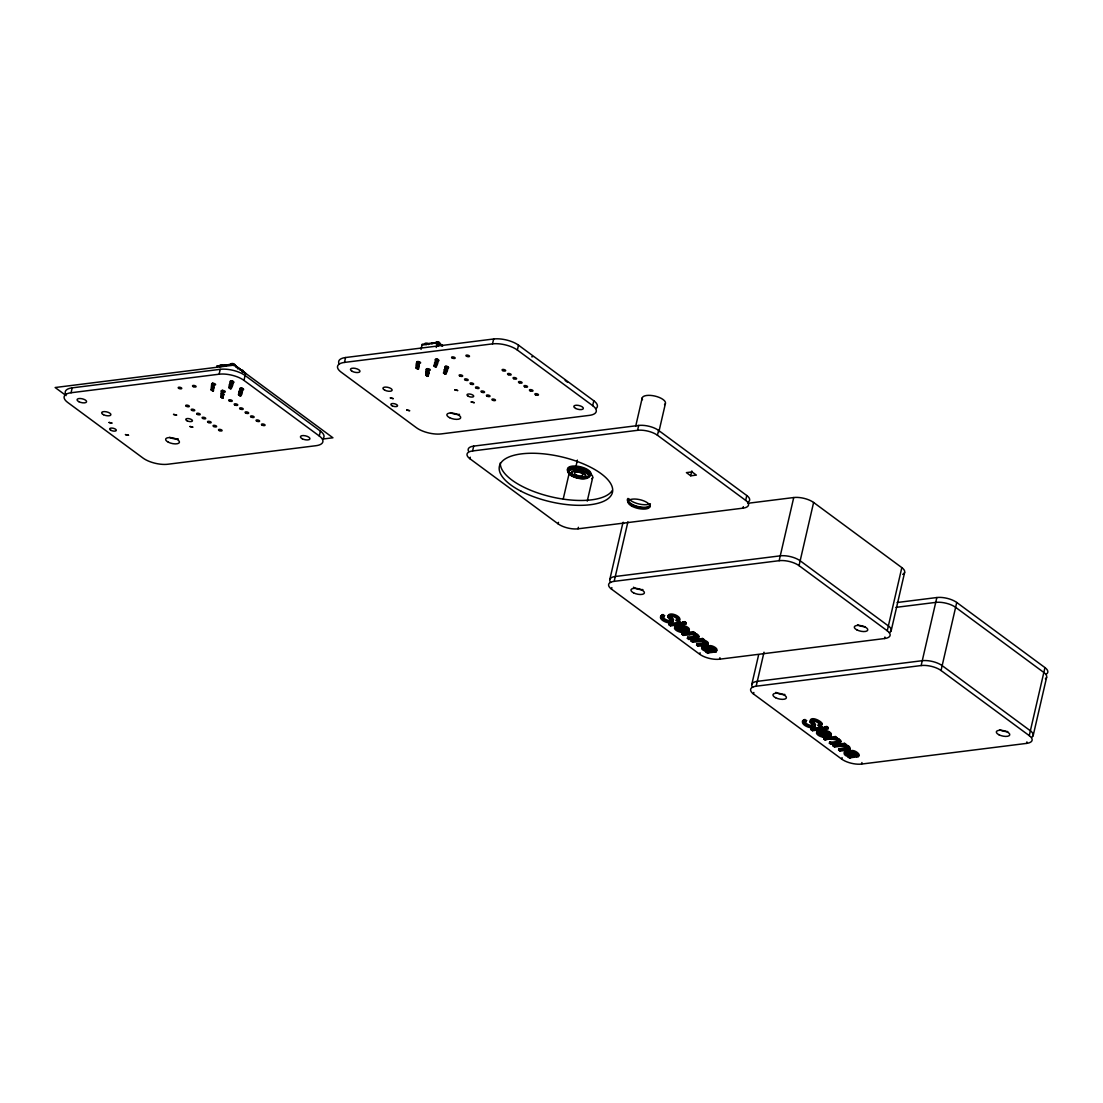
<?xml version="1.0" encoding="UTF-8"?>
<svg xmlns="http://www.w3.org/2000/svg" width="1103" height="1103" viewBox="0 0 1103 1103"><rect width="100%" height="100%" fill="white"/><g stroke="black" fill="none" stroke-linecap="round" stroke-linejoin="round"><path stroke-width="1.5" d="M211.721 383.734L214.065 384.74L213.417 390.862L212.562 390.958L211.059 389.855L211.721 383.734L213.224 384.85L212.562 390.958M214.065 384.74L212.686 383.099L211.9 389.745L213.417 390.862M221.4 390.889L223.744 391.896L223.096 398.004L222.241 398.114L220.738 396.997L221.4 390.889L222.903 392.006L222.241 398.114M223.744 391.896L222.365 390.241L221.579 396.901L223.096 398.004M417.582 369.188L416.065 368.085C415.693 357.455 420.215 361.949 417.582 369.188L418.423 369.091C421.043 363.287 417.031 356.241 416.92 367.975L418.423 369.091M427.261 376.344L425.758 375.227C425.289 363.756 430.087 370.043 427.261 376.344L428.102 376.233C430.625 370.043 426.902 363.769 426.599 375.13L428.102 376.233M427.261 369.009L428.764 370.125M427.923 370.236L426.406 369.119M437.67 360.198L435.34 366.968L436.195 366.858C440 360.488 437.546 353.87 434.679 365.755L436.195 366.858M447.363 367.354L445.019 374.124L445.874 374.014C449.996 366.996 446.729 361.701 444.371 372.897L445.874 374.014M212.645 386.464L214.147 387.498M213.306 387.677L211.804 386.491M223.84 394.722L222.323 393.523M417.665 364.693L419.168 365.727M418.313 365.92L416.81 364.721M426.489 371.945L428.005 372.979M670.348 617.032L671.01 618.121A32.277 12.878 13 0 0 671.603 618.797L672.072 619.321M670.624 615.819L671.3 616.908A32.277 12.878 13 0 0 671.879 617.583L672.347 618.107A27.341 10.906 13 0 1 673.437 619.486M812.608 720.617L813.297 721.776A32.277 12.878 13 0 0 813.876 722.437L814.345 722.961A27.341 10.906 13 0 1 815.434 724.34A6.439 2.564 13 0 1 815.558 724.602C814.662 731.951 793.953 718.343 806.569 720.507C799.84 723.733 814.593 730.007 812.856 724.078A20.088 8.011 13 0 0 812.401 723.471L811.505 722.424A22.556 8.989 13 0 1 810.167 720.686C811.463 713.931 829.994 726.532 818.495 724.271A4.15 1.654 13 0 0 819.763 722.686C817.764 720.617 810.347 718.329 809.947 721.886M212.617 386.643L214.12 387.76M223.812 394.902L222.296 393.799M417.637 364.872L419.14 365.989M418.299 366.099L416.782 364.983M426.475 372.125L427.978 373.241M320.408 431.108L319.277 435.988A18.131 7.225 13 0 1 315.927 445.709L167.877 464.239A18.131 7.225 13 0 1 143.018 458.062L67.724 402.457A18.131 7.225 13 0 1 71.061 392.751L72.191 387.856L220.242 369.326A18.131 7.225 13 0 1 245.1 375.503L320.408 431.108A18.131 7.225 13 0 1 322.669 438.87M217.194 366.003L216.919 366.913L217.194 366.003L233.257 364.169L245.583 373.09L245.486 373.903M71.061 392.751L219.111 374.207L220.242 369.326M217.126 366.334L232.43 364.1M245.459 373.614L233.919 364.473M230.334 388.739L228.831 387.622C230.224 377.447 234.498 380.397 230.334 388.739L231.175 388.628C235.394 381.5 231.768 376.302 229.672 387.525L231.175 388.628M240.013 395.894L238.51 394.777C239.461 385.085 244.797 386.974 240.013 395.894L240.854 395.784C243.666 393.219 241.557 385.181 243.074 389.483M240.854 395.784L239.351 394.667L241.557 388.366M319.277 435.988L243.97 380.383L245.1 375.503M593.8 400.775L592.669 405.656A18.131 7.225 13 0 1 589.333 415.376L441.283 433.906A18.131 7.225 13 0 1 416.424 427.73L341.117 372.125A18.131 7.225 13 0 1 344.467 362.418L345.597 357.524L493.648 338.993A18.131 7.225 13 0 1 518.507 345.17L593.8 400.775A18.131 7.225 13 0 1 596.075 408.537M421.015 349.417L422.215 344.233L437.794 342.33L442.799 345.556M436.25 347.514L437.436 342.33M438.112 346.259L438.925 342.702M435.34 366.968L433.837 365.851L436.168 359.013L438.401 360.557M445.019 374.124L443.516 373.007L445.846 366.168L448.08 367.713M344.467 362.418L492.517 343.874L493.648 338.993M468.665 451.43A14.504 5.777 13 0 1 473.711 446.108L638.692 425.455A14.504 5.777 13 0 1 658.574 430.391L746.786 495.537L745.669 500.39A14.504 5.777 13 0 1 742.995 508.152L578.013 528.82A14.504 5.777 13 0 1 558.132 523.87L469.919 458.738L470.278 457.221M469.919 458.738A14.504 5.777 13 0 1 472.594 450.962L473.711 446.108M592.669 405.656L517.376 350.051L518.507 345.17M563.247 498.928L569.451 472.07M558.132 523.87L558.476 522.353M575.918 466.514L577.393 460.116M578.013 528.82L578.372 527.289M587.251 501.12L592.683 477.627M635.659 426.365L642.236 397.825M472.594 450.962L637.575 430.308L638.692 425.455M609.835 579.351L622.933 522.67M748.068 503.258L793.733 497.536A14.504 5.777 13 0 1 813.614 502.472L901.827 567.618L887.253 630.778A14.504 5.777 13 0 1 884.578 638.54L719.597 659.194A14.504 5.777 13 0 1 699.716 654.258L611.503 589.126L611.848 587.596M611.503 589.126A14.504 5.777 13 0 1 614.178 581.35L627.91 521.829M745.669 500.39L657.457 435.258L658.574 430.391M658.808 432.114L665.399 403.588M690.726 475.807L686.411 472.622L692.064 471.919L696.365 475.09L690.726 475.807L691.843 470.94M672.044 619.321A27.341 10.906 13 0 1 673.161 620.699A6.439 2.564 13 0 1 673.271 620.961C671.796 626.628 654.024 618.576 662.917 614.578L664.571 615.653C657.926 618.824 672.347 625.125 670.9 619.293M670.514 620.313A20.088 8.011 13 0 0 670.128 619.817L669.507 617.57A22.556 8.989 13 0 1 668.17 615.832C672.499 611.834 685.68 622.809 676.208 620.617L676.497 619.417A4.15 1.654 13 0 0 677.766 617.832M669.038 624.808L669.314 623.609L680.551 622.202L681.999 623.278L681.723 624.477L670.5 625.884L669.038 624.808L680.275 623.402L681.723 624.477M671.603 618.797L671.879 617.583M670.5 625.884L670.776 624.684L669.314 623.609M677.862 621.706C685.901 617.473 667.287 609.697 667.949 617.032M678.855 627.621L679.131 626.421L677.035 627.621L678.896 629.399L682.467 630.185L683.722 631.33L683.446 632.529C675.739 630.93 673.175 623.14 685.639 632.309M680.275 623.402L680.551 622.202M687.431 629.22A4.191 1.668 13 0 0 685.487 627.083A4.191 1.668 13 0 0 680.827 626.311L680.496 627.483L685.28 631.026A5.267 2.096 13 0 0 686.948 630.378M682.357 623.14L682.633 621.94L684.825 621.665L686.273 622.74L685.997 623.94L683.805 624.215L682.357 623.14L684.549 622.864L685.997 623.94M683.805 624.215L684.094 623.016L682.633 621.94M682.192 631.399L682.467 630.185M694.518 636.307L694.242 637.52L696.131 636.858L692.519 634.611L683.35 635.383L681.902 634.308L682.178 633.094L693.415 631.688L694.711 632.653C698.171 637.41 694.876 636.21 687.693 637.162L687.403 638.375L688.865 639.45L696.379 638.499A10.906 4.343 13 0 0 697.551 638.292A4.784 1.903 13 0 0 698.475 637.824M684.549 622.864L684.825 621.665M683.35 635.383L683.626 634.17L682.178 633.094M685.28 631.026L685.556 629.813A5.267 2.096 13 0 0 687.224 629.179M685.239 632.35L685.528 631.137L679.131 626.421M689.485 634.611C688.823 631.854 696.751 634.087 692.836 634.06L693.415 631.688M688.865 639.45L689.141 638.237L687.693 637.162M706.389 642.47L705.493 641.96L703.438 644.304L705.3 643.311L702.28 641.532L692.546 642.167L691.085 641.091L691.36 639.892L702.597 638.485L703.907 639.45L703.631 640.65L702.032 640.857L702.597 638.485M692.546 642.167L692.822 640.953L691.36 639.892M695.772 638.582L696.655 637.3A10.906 4.343 13 0 0 697.827 637.093A4.784 1.903 13 0 0 698.75 636.61M707.657 644.607A4.784 1.903 13 0 1 706.72 645.076A10.906 4.343 13 0 1 705.548 645.283L698.047 646.234L696.6 645.158L696.875 643.959L703.714 643.104M698.682 641.394C699.274 638.706 704.334 640.54 705.396 641.891A4.963 1.972 13 0 0 703.038 641.05L702.032 640.857M698.047 646.234L698.337 645.034L696.875 643.959M699.716 654.258L700.06 652.742M704.955 645.365L705.851 644.083M708.581 652.921A5.474 2.178 13 0 0 707.685 653.348L706.168 652.218L706.444 651.018L708.553 651.363M713.6 649.157L708.071 646.689C709.146 643.352 719.28 648.44 716.509 650.591A11.375 4.536 13 0 1 715.309 650.811L710.277 651.459A22.143 8.838 13 0 0 709.119 651.652M706.154 652.218A5.281 2.109 13 0 1 707.271 651.845L707.533 650.632L703.3 648.881L701.48 646.785L704.114 645.903L708.333 647.075A12.657 5.046 13 0 1 709.215 647.571L709.918 647.985A25.383 10.12 13 0 0 713.117 649.832M708.622 648.343A19.937 7.955 13 0 0 711.628 650.025L711.394 651.211A19.937 7.955 13 0 1 708.347 649.543C707.478 646.055 701.88 646.854 708.057 648.274A12.657 5.046 13 0 1 708.939 648.771L709.629 649.198A25.383 10.12 13 0 0 712.841 651.046M707.685 653.348L707.961 652.135A5.474 2.178 13 0 1 708.857 651.721M709.229 647.778L709.505 646.565L708.347 645.489M709.629 649.198L709.918 647.985M742.995 508.152L743.339 506.635M711.669 650.012L710.69 651.308L711.394 651.211M708.843 652.866A22.143 8.838 13 0 1 710.001 652.673L711.931 652.411L712.207 651.211M713.214 649.819L713.269 650.991A3.019 1.2 13 0 0 714.73 650.494A4.412 1.765 13 0 0 713.544 649.171M711.931 652.411L714.468 652.094L714.744 650.894M714.62 652.08L715.047 652.025A11.375 4.536 13 0 0 716.164 651.832L716.509 650.591M719.597 659.194L719.942 657.678M614.178 581.35L779.145 560.696L793.733 497.536M751.832 684.205L758.574 655.058M897.084 602.514L936.847 597.536A14.504 5.777 13 0 1 956.742 602.472L1044.955 667.605L1029.251 735.632A14.504 5.777 13 0 1 1026.576 743.394L861.595 764.062A14.504 5.777 13 0 1 841.713 759.112L753.501 693.98L753.845 692.463M753.501 693.98A14.504 5.777 13 0 1 756.175 686.204L764.021 652.19M887.253 630.778L799.041 565.646L813.614 502.472M819.308 723.885L819.019 723.568A8.727 3.488 13 0 0 818.302 722.975A9.955 3.971 13 0 0 817.254 722.272L816.055 721.707A2.937 1.172 13 0 0 815.544 721.527A2.564 1.02 13 0 0 812.208 721.734L813.008 722.975A32.277 12.878 13 0 0 813.6 723.651L814.055 724.175A27.341 10.906 13 0 1 815.158 725.553A6.439 2.564 13 0 1 815.269 725.815C813.752 731.496 796.09 723.43 804.914 719.432M812.539 725.278L812.456 725.291A20.088 8.011 13 0 0 812.125 724.671L811.505 722.424M811.036 729.662L811.312 728.463L822.548 727.056L823.996 728.132L823.72 729.331L812.484 730.737L811.036 729.662L823.996 728.132M813.6 723.651L813.876 722.437M812.484 730.737L812.773 729.538L811.312 728.463M819.901 722.589C823.665 723.72 821.183 728.78 818.205 725.471L818.495 724.271M819.86 726.56L820.136 725.36M820.853 732.475L821.128 731.275L819.046 732.557L820.894 734.253L824.465 735.039L825.72 736.184L825.444 737.397C817.723 735.866 815.103 727.994 827.636 737.162M822.548 727.056L822.273 728.256L823.72 729.331M824.355 727.994L824.63 726.794L826.823 726.519L828.27 727.594L827.995 728.793L825.802 729.069L824.355 727.994L828.27 727.594M824.189 736.252L824.465 735.039M825.802 729.069L826.092 727.87L824.63 726.794M823.9 739.162L824.175 737.948L835.412 736.542L836.708 737.507C840.252 742.002 837.136 743.725 829.401 743.229L829.677 742.029C847.201 742.347 830.049 736.832 825.347 740.237L823.9 739.162L836.708 737.507M826.823 726.519L826.547 727.732L827.995 728.793M825.347 740.237L825.623 739.024L824.175 737.948M827.553 734.667L822.769 731.137L822.493 732.351L827.278 735.88L827.553 734.667A5.267 2.096 13 0 0 829.222 734.033M827.236 737.204L827.512 735.991L821.128 731.275M831.483 739.465C830.821 736.707 838.749 738.941 834.833 738.913L835.412 736.542M838.377 743.353L830.862 744.304L831.138 743.091L829.677 742.029M833.082 745.945L833.358 744.746L844.595 743.339L845.904 744.304C845.918 747.089 840.748 742.843 840.679 746.248L834.544 747.021L833.082 745.945L845.904 744.304M834.544 747.021L834.819 745.807L833.358 744.746M836.239 742.374L836.515 741.175M837.77 743.436L838.652 742.154A10.906 4.343 13 0 0 839.824 741.947A4.784 1.903 13 0 0 840.748 741.478M849.655 749.461A4.784 1.903 13 0 1 848.717 749.93A10.906 4.343 13 0 1 847.545 750.137L840.045 751.088L838.597 750.012L838.873 748.813L848.386 747.324M840.045 751.088L840.334 749.888L838.873 748.813M847.669 745.545A4.963 1.972 13 0 0 845.325 744.704L844.305 744.497L847.421 746.717A4.963 1.972 13 0 0 845.036 745.904L844.029 745.711L844.595 743.339M841.713 759.112L842.058 757.596M845.711 747.958L845.436 749.158L847.311 748.51L844.801 746.538L840.679 746.248M846.952 750.219L847.849 748.937A10.906 4.343 13 0 0 849.02 748.73A4.784 1.903 13 0 0 849.93 748.261A5.032 2.013 13 0 0 848.524 746.152M848.166 757.085L848.441 755.872A5.281 2.109 13 0 1 849.544 755.486L849.255 756.686A5.281 2.109 13 0 0 848.152 757.072L849.682 758.202A5.474 2.178 13 0 1 850.578 757.775M855.597 754.011L850.068 751.557C852.15 747.834 862.629 754.645 858.148 756.686A11.375 4.536 13 0 1 857.031 756.865L851.999 757.527A22.143 8.838 13 0 0 850.84 757.72M853.35 756.079A19.937 7.955 13 0 1 850.33 754.397C847.973 748.744 842.885 754.48 850.827 755.017A6.287 2.509 13 0 0 852.922 754.921L853.667 754.866L852.688 756.162L852.964 754.948M849.682 758.202L849.958 756.989A5.474 2.178 13 0 1 850.854 756.575M851.226 752.632L851.502 751.419L850.344 750.343M849.531 755.486C841.961 754.755 843.34 747.875 850.33 751.929A12.657 5.046 13 0 1 851.213 752.425L851.626 754.052L850.937 753.625A12.657 5.046 13 0 0 850.055 753.128C843.064 749.144 841.644 755.886 849.255 756.686M853.929 757.265L854.205 756.065L857.321 755.665A11.375 4.536 13 0 0 858.437 755.486L855.197 752.66L850.068 751.557M851.681 754.038A25.383 10.12 13 0 0 854.839 755.9L855.542 754.631M856.617 756.934L856.741 755.748M884.578 638.54L884.923 637.024M858.148 756.686L858.424 755.472M891.155 630.819L904.612 572.526M861.595 764.062L861.939 762.531M756.175 686.204L921.143 665.55L936.847 597.536M1029.251 735.632L941.038 670.5L956.742 602.472M1026.576 743.394L1026.921 741.878M1033.153 735.687L1046.609 677.38M240.73 392.792L239.227 391.675M435.395 362.653L436.912 363.769M436.057 363.866L434.554 362.763M230.444 384.23L231.988 385.264M240.785 392.599L239.323 391.4M435.451 362.473L437.009 363.494M436.112 363.687L434.651 362.487M232.54 382.438L231.037 381.321M447.239 367.809L445.722 366.706M716.15 651.818C718.853 649.391 710.815 646.303 708.071 646.689M670.624 620.493C668.211 621.513 660.021 617.308 664.571 615.653M812.456 725.291C809.892 726.312 802.033 722.065 806.569 720.507M664.158 616.88L662.641 615.791M806.155 721.734L804.639 720.645M662.917 614.578C655.334 617.528 672.43 625.525 673.561 619.748A6.439 2.564 13 0 0 673.423 619.486M686.038 631.081L688.424 630.489A6.218 2.482 13 0 0 688.396 627.786L688.189 627.635A8.41 3.35 13 0 0 687.527 627.152L687.293 627A6.301 2.509 13 0 0 683.543 625.525A6.425 2.564 13 0 0 681.158 625.18L678.731 625.194A13.195 5.267 13 0 0 677.683 625.304L675.67 625.856A6.191 2.468 13 0 0 675.367 628.172L675.891 628.655A6.783 2.702 13 0 0 683.846 631.509M685.763 632.281L688.148 631.688A6.218 2.482 13 0 0 688.107 628.986L687.914 628.834A8.41 3.35 13 0 0 687.252 628.365L687.017 628.214M828.036 735.935L830.421 735.343A6.218 2.482 13 0 0 830.394 732.64L830.187 732.489A8.41 3.35 13 0 0 829.525 732.006L829.291 731.854M827.76 737.149L830.145 736.542A6.287 2.509 13 0 0 830.917 735.922A6.218 2.482 13 0 0 830.104 733.84L829.911 733.688A8.41 3.35 13 0 0 829.249 733.219L829.015 733.068M211.059 389.855L211.9 389.745M228.831 387.622L229.672 387.525M416.065 368.085L416.92 367.975M433.837 365.851L434.679 365.755M531.715 356.807L532.846 356.669M220.738 396.997L221.579 396.901M238.51 394.777L239.351 394.667M425.758 375.227L426.599 375.13M443.516 373.007L444.371 372.897M322.683 439.063L332.927 437.781L234.456 365.065L55.15 387.525L66.097 395.605M670.776 624.684L681.999 623.278M684.094 623.016L686.273 622.74M681.902 634.308L694.711 632.653M895.953 607.367L935.73 602.39A14.504 5.777 13 0 1 955.612 607.326L1043.824 672.472A14.504 5.777 13 0 1 1045.368 678.883M683.626 634.17L689.761 633.398M687.403 638.375L696.048 637.382M691.085 641.091L703.907 639.45M692.822 640.953L698.957 640.195M696.6 645.158L705.244 644.166M831.138 743.091L838.046 742.236M844.029 745.711L845.629 745.504M838.597 750.012L847.242 749.02M854.205 756.065L852.274 756.327A22.143 8.838 13 0 0 851.116 756.506M855.211 754.673L855.252 754.659A25.383 10.12 13 0 1 851.957 752.839M232.347 364.417L233.85 364.79M709.505 646.565L713.889 647.957A4.412 1.765 13 0 1 714.992 649.267A3.019 1.2 13 0 1 713.627 649.722M851.502 751.419L855.887 752.811A4.412 1.765 13 0 1 856.99 754.121A3.019 1.2 13 0 1 855.611 754.576M708.829 650.163C702.652 645.186 697.082 648.661 707.257 651.832M692.836 634.06L693.856 634.266A4.963 1.972 13 0 1 696.214 635.107L697.193 635.686M702.308 639.643L703.328 639.85A4.963 1.972 13 0 1 705.672 640.691L706.665 641.27A5.032 2.013 13 0 1 708.085 643.435M835.109 737.714L836.129 737.921A4.963 1.972 13 0 1 838.487 738.748L839.466 739.327M834.833 738.913L835.853 739.12A4.963 1.972 13 0 1 838.211 739.961L839.19 740.54M707.961 652.135C702.197 650.384 703.493 646.289 708.291 649.557M847.669 745.545L848.662 746.124M850.289 754.411C844.926 750.688 844.567 755.996 850.551 756.217A6.287 2.509 13 0 0 852.647 756.12M697.468 634.473L696.489 633.894A4.963 1.972 13 0 0 694.132 633.067L693.125 632.86L694.435 633.867M676.497 619.417L678.138 620.506M565.122 380.494L567.645 382.355M442.73 345.887L437.643 342.647L421.939 345.142M436.043 359.55L437.546 360.667M445.185 369.519L446.687 370.636M445.074 369.795L446.591 370.911M444.33 369.629L445.833 370.746M444.233 369.905L445.736 371.022M417.568 361.867L419.085 362.984M416.727 361.977L418.23 363.08M427.344 371.752L428.846 372.869M427.316 372.028L428.819 373.131M702.321 639.685L703.631 640.65M835.123 737.755L836.432 738.72M680.772 626.283L685.556 629.813M848.441 755.872L849.958 756.989M829.401 743.229L830.862 744.304M231.878 381.211L233.381 382.327M240.716 388.477L242.219 389.58M240.164 391.289L241.667 392.406M230.389 384.423L231.892 385.526M240.068 391.565L241.571 392.682M229.631 384.258L231.147 385.361M229.534 384.52L231.051 385.636M221.482 393.633L222.985 394.75M211.776 386.753L213.279 387.856M221.455 393.895L222.958 395.012M817.888 733.509L817.378 733.026A6.191 2.468 13 0 1 817.64 730.696L819.681 730.158A13.195 5.267 13 0 1 820.729 730.048L823.155 730.034A6.425 2.564 13 0 1 825.527 730.379A6.301 2.509 13 0 1 829.291 731.854M669.507 617.57L670.403 618.618A20.088 8.011 13 0 1 670.789 619.114M819.584 722.672L819.295 722.355A8.727 3.488 13 0 0 818.578 721.762A9.955 3.971 13 0 0 817.53 721.072L816.33 720.493A2.937 1.172 13 0 0 815.834 720.328A2.564 1.02 13 0 0 812.484 720.521M677.587 617.818L677.297 617.501A8.727 3.488 13 0 0 676.58 616.908A9.955 3.971 13 0 0 675.532 616.219L674.333 615.639A2.937 1.172 13 0 0 673.836 615.474A2.564 1.02 13 0 0 670.486 615.667M677.311 619.031L677.021 618.714A8.727 3.488 13 0 0 676.304 618.121A9.955 3.971 13 0 0 675.257 617.418L674.057 616.839A2.937 1.172 13 0 0 673.547 616.674A2.564 1.02 13 0 0 670.21 616.88M219.111 374.207A18.131 7.225 13 0 1 243.97 380.383M65.573 393.95A18.131 7.225 13 0 1 72.191 387.856M231.065 382.424A1.999 0.8 13 0 1 230.665 381.031A1.999 0.8 13 0 1 233.781 381.9A1.999 0.8 13 0 1 232.14 382.727M241.006 389.676A1.999 0.8 13 0 1 240.178 388.228A1.999 0.8 13 0 1 243.377 388.973A1.999 0.8 13 0 1 241.971 389.897M178.259 438.87A7.073 2.813 13 0 1 169.586 437.367M219.704 366.734A1.806 0.717 13 0 1 221.179 366.582M221.096 366.306A1.806 0.717 13 0 1 220.352 364.983A1.806 0.717 13 0 1 223.247 365.672M233.326 365.396A1.806 0.717 13 0 1 233.85 365.644M231.644 364.555A1.806 0.717 13 0 1 231.906 363.521A1.806 0.717 13 0 1 234.456 364.197A1.806 0.717 13 0 1 233.85 365.121M226.239 365.603A6.342 2.523 13 0 1 229.92 365.052M235.394 366.499A6.342 2.523 13 0 1 237.917 369.05M242.15 371.849A1.806 0.717 13 0 1 242.812 372.29M239.971 370.056A1.806 0.717 13 0 1 242.908 370.443A1.806 0.717 13 0 1 242.095 371.477M226.294 365.658A5.984 2.385 13 0 1 230.086 364.886M235.587 366.43A5.984 2.385 13 0 1 237.393 367.919M492.517 343.874A18.131 7.225 13 0 1 517.376 350.051M339.297 364.211A18.131 7.225 13 0 1 345.597 357.524M436.209 360.709A1.999 0.8 13 0 1 435.575 359.288A1.999 0.8 13 0 1 438.732 360.074A1.999 0.8 13 0 1 437.298 360.984M446.15 367.947A1.999 0.8 13 0 1 445.143 366.472A1.999 0.8 13 0 1 448.369 367.175A1.999 0.8 13 0 1 446.977 368.126M459.51 414.342A7.073 2.813 13 0 1 450.451 412.632M426.351 344.619A1.806 0.717 13 0 1 425 343.433A1.806 0.717 13 0 1 427.316 343.378A1.806 0.717 13 0 1 428.336 344.577M435.947 343.598A1.806 0.717 13 0 1 436.264 343.433A6.342 2.523 13 0 0 431.728 343.612M437.229 343.364A1.806 0.717 13 0 1 437.974 343.516M436.333 342.495A1.806 0.717 13 0 1 437.436 341.737A1.806 0.717 13 0 1 439.697 342.675A1.806 0.717 13 0 1 438.387 343.336M439.656 344.384A6.342 2.523 13 0 1 442.151 345.887M431.852 343.529A5.984 2.385 13 0 1 436.333 343.267M439.559 344.164A5.984 2.385 13 0 1 442.11 345.777M569.699 470.65A10.148 4.054 13 0 1 579.571 467.3A10.148 4.054 13 0 1 588.616 474.552M577.614 476.468A10.878 4.343 13 0 1 569.975 468.265A10.878 4.343 13 0 1 587.844 471.56A10.878 4.343 13 0 1 580.881 477.061M568.803 471.56A11.968 4.77 13 0 1 572.429 466.1A11.968 4.77 13 0 1 587.609 469.561A11.968 4.77 13 0 1 588.644 476.096M637.575 430.308A14.504 5.777 13 0 1 657.457 435.258M746.786 495.537A14.504 5.777 13 0 1 748.33 501.948M612.22 490.614A58.004 23.122 13 0 1 549.501 496.405A58.004 23.122 13 0 1 500.335 462.805M650.287 506.511A12.326 4.908 13 0 1 634.79 506.015A12.326 4.908 13 0 1 628.007 498.391M650.412 503.781A12.326 4.908 13 0 1 639.064 504.016A12.326 4.908 13 0 1 628.848 498.873M650.274 504.967A11.237 4.481 13 0 1 637.355 506.374A11.237 4.481 13 0 1 628.696 499.121M590.808 474.042A11.94 4.757 13 0 1 591.897 478.757M569.824 474.014A11.94 4.757 13 0 1 569.382 472.511M642.484 399.7A11.94 4.757 13 0 1 654.81 396.046A11.94 4.757 13 0 1 664.516 404.718M1044.955 667.605A14.504 5.777 13 0 1 1046.499 674.016M1031.912 737.176A14.504 5.777 13 0 0 1030.367 730.779L942.155 665.633A14.504 5.777 13 0 0 922.273 660.697L757.292 681.351A14.504 5.777 13 0 0 752.687 687.307M921.143 665.55A14.504 5.777 13 0 1 941.038 670.5M1007.756 731.551A6.894 2.744 13 0 1 999.649 729.69M784.909 694.435A6.894 2.744 13 0 1 775.85 692.353M811.284 723.623A22.556 8.989 13 0 1 809.892 721.886M819.488 723.885A4.15 1.654 13 0 1 818.219 725.471M825.844 736.363A6.783 2.702 13 0 1 817.861 733.509M822.824 731.165A4.191 1.668 13 0 1 827.484 731.937A4.191 1.668 13 0 1 829.428 734.074M825.568 737.562A6.783 2.702 13 0 1 817.571 734.722L817.102 734.226A6.191 2.468 13 0 1 817.364 731.909L819.405 731.372A13.195 5.267 13 0 1 820.439 731.248L822.879 731.234A6.425 2.564 13 0 1 825.251 731.592A6.301 2.509 13 0 1 829.015 733.068M822.535 732.378A4.191 1.668 13 0 1 827.209 733.137A4.191 1.668 13 0 1 829.153 735.287M828.946 735.232A5.267 2.096 13 0 1 827.236 735.839M839.328 739.368A5.032 2.013 13 0 1 840.886 741.506M839.052 740.582A5.032 2.013 13 0 1 840.61 742.719A4.784 1.903 13 0 1 839.521 743.146A10.906 4.343 13 0 1 838.363 743.353M848.248 747.365A5.032 2.013 13 0 1 849.793 749.502M853.625 754.879A19.937 7.955 13 0 1 850.62 753.197M855.335 755.789A3.019 1.2 13 0 0 856.728 755.348A4.412 1.765 13 0 0 855.542 754.025M889.239 632.722A14.504 5.777 13 0 0 888.37 625.925L800.158 560.779A14.504 5.777 13 0 0 780.276 555.843L615.295 576.497A14.504 5.777 13 0 0 610.69 582.453M779.145 560.696A14.504 5.777 13 0 1 799.041 565.646M865.221 626.711A6.894 2.744 13 0 1 857.651 624.836M642.911 589.581A6.894 2.744 13 0 1 633.453 587.223M669.287 618.769A22.556 8.989 13 0 1 667.894 617.032M677.49 619.031A4.15 1.654 13 0 1 676.222 620.617M683.57 632.708A6.783 2.702 13 0 1 675.574 629.868L675.105 629.372A6.191 2.468 13 0 1 675.367 627.055L677.407 626.518A13.195 5.267 13 0 1 678.442 626.394L680.882 626.38A6.425 2.564 13 0 1 687.169 628.255M680.537 627.524A4.191 1.668 13 0 1 685.211 628.283A4.191 1.668 13 0 1 687.155 630.433M697.33 634.515A5.032 2.013 13 0 1 698.888 636.652M697.055 635.728A5.032 2.013 13 0 1 698.613 637.865M707.933 643.407A4.784 1.903 13 0 1 706.995 643.862A10.906 4.343 13 0 1 705.837 644.069M706.251 642.511A5.032 2.013 13 0 1 707.795 644.648M706.43 651.018A5.281 2.109 13 0 1 707.547 650.632M710.925 650.067A6.287 2.509 13 0 1 708.857 650.191M710.649 651.266A6.287 2.509 13 0 1 708.567 651.39M623.705 523.511A14.504 5.777 13 0 1 623.209 522.243M901.827 567.618A14.504 5.777 13 0 1 902.709 574.415M109.1 422.49L112.106 423.152L109.114 422.449M125.494 434.596L128.499 435.258L125.494 434.596M173.571 414.425L176.577 415.073L173.571 414.425M189.964 426.53L192.97 427.178L189.964 426.489M390.352 397.962L393.344 398.666L390.379 397.88M406.745 410.068L409.751 410.73L406.759 410.026M454.822 389.883L457.828 390.545L454.822 389.842M471.215 401.988L474.221 402.65L471.215 401.988M78.892 401.713A4.895 1.958 13 0 0 86.572 401.864A4.895 1.958 13 0 0 79.995 398.5A4.895 1.958 13 0 0 78.892 401.713M103.475 414.7A4.715 1.875 13 0 0 110.865 414.852A4.715 1.875 13 0 0 104.537 411.598A4.715 1.875 13 0 0 103.475 414.7M178.879 388.408A1.848 0.731 13 0 0 181.761 388.477A1.848 0.731 13 0 0 179.293 387.208A1.848 0.731 13 0 0 178.879 388.408M193.204 386.615A1.848 0.731 13 0 0 196.086 386.684A1.848 0.731 13 0 0 193.618 385.416A1.848 0.731 13 0 0 193.204 386.615M212.465 384.602A1.999 0.8 13 0 0 215.595 384.671A1.999 0.8 13 0 0 212.92 383.292A1.999 0.8 13 0 0 212.465 384.602M222.144 391.744A1.999 0.8 13 0 0 225.274 391.813A1.999 0.8 13 0 0 222.599 390.434A1.999 0.8 13 0 0 222.144 391.744M186.407 406.345A1.848 0.731 13 0 0 189.302 406.414A1.848 0.731 13 0 0 186.821 405.132A1.848 0.731 13 0 0 186.407 406.345M191.881 410.385A1.848 0.731 13 0 0 194.762 410.44A1.848 0.731 13 0 0 192.294 409.172A1.848 0.731 13 0 0 191.881 410.385M197.34 414.411A1.848 0.731 13 0 0 200.222 414.48A1.848 0.731 13 0 0 197.754 413.211A1.848 0.731 13 0 0 197.34 414.411M229.396 400.968A1.848 0.731 13 0 0 232.278 401.023A1.848 0.731 13 0 0 229.81 399.755A1.848 0.731 13 0 0 229.396 400.968M234.856 404.994A1.848 0.731 13 0 0 237.738 405.063A1.848 0.731 13 0 0 235.27 403.795A1.848 0.731 13 0 0 234.856 404.994M240.316 409.034A1.848 0.731 13 0 0 243.212 409.103A1.848 0.731 13 0 0 240.73 407.834A1.848 0.731 13 0 0 240.316 409.034M110.907 430.322A3.447 1.379 13 0 0 116.298 430.432A3.447 1.379 13 0 0 111.679 428.061A3.447 1.379 13 0 0 110.907 430.322M187.041 420.781A3.447 1.379 13 0 0 192.446 420.905A3.447 1.379 13 0 0 187.827 418.533A3.447 1.379 13 0 0 187.041 420.781M168.318 442.193A7.073 2.813 13 0 0 179.403 442.427A7.073 2.813 13 0 0 169.917 437.56A7.073 2.813 13 0 0 168.318 442.193M202.8 418.451A1.848 0.731 13 0 0 205.696 418.52A1.848 0.731 13 0 0 203.228 417.237A1.848 0.731 13 0 0 202.8 418.451M208.274 422.49A1.848 0.731 13 0 0 211.156 422.546A1.848 0.731 13 0 0 208.688 421.277A1.848 0.731 13 0 0 208.274 422.49M213.734 426.516A1.848 0.731 13 0 0 216.615 426.585A1.848 0.731 13 0 0 214.147 425.317A1.848 0.731 13 0 0 213.734 426.516M219.194 430.556A1.848 0.731 13 0 0 222.089 430.625A1.848 0.731 13 0 0 219.621 429.357A1.848 0.731 13 0 0 219.194 430.556M245.79 413.074A1.848 0.731 13 0 0 248.671 413.129A1.848 0.731 13 0 0 246.203 411.86A1.848 0.731 13 0 0 245.79 413.074M251.25 417.113A1.848 0.731 13 0 0 254.131 417.168A1.848 0.731 13 0 0 251.663 415.9A1.848 0.731 13 0 0 251.25 417.113M256.709 421.139A1.848 0.731 13 0 0 259.605 421.208A1.848 0.731 13 0 0 257.123 419.94A1.848 0.731 13 0 0 256.709 421.139M262.183 425.179A1.848 0.731 13 0 0 265.065 425.234A1.848 0.731 13 0 0 262.597 423.966A1.848 0.731 13 0 0 262.183 425.179M302.25 438.773A4.895 1.958 13 0 0 309.915 438.939A4.895 1.958 13 0 0 303.353 435.561A4.895 1.958 13 0 0 302.25 438.773M352.298 371.38A4.895 1.958 13 0 0 359.964 371.532A4.895 1.958 13 0 0 353.401 368.168A4.895 1.958 13 0 0 352.298 371.38M417.486 362.832A1.999 0.8 13 0 0 420.601 362.901A1.999 0.8 13 0 0 417.927 361.522A1.999 0.8 13 0 0 417.486 362.832M427.164 369.974A1.999 0.8 13 0 0 430.28 370.043A1.999 0.8 13 0 0 427.606 368.664A1.999 0.8 13 0 0 427.164 369.974M384.726 390.159A4.715 1.875 13 0 0 392.116 390.324A4.715 1.875 13 0 0 385.788 387.07A4.715 1.875 13 0 0 384.726 390.159M452.285 358.075A1.848 0.731 13 0 0 455.167 358.144A1.848 0.731 13 0 0 452.699 356.876A1.848 0.731 13 0 0 452.285 358.075M466.61 356.283A1.848 0.731 13 0 0 469.492 356.352A1.848 0.731 13 0 0 467.024 355.083A1.848 0.731 13 0 0 466.61 356.283M459.813 376.013A1.848 0.731 13 0 0 462.695 376.082A1.848 0.731 13 0 0 460.227 374.813A1.848 0.731 13 0 0 459.813 376.013M465.273 380.052A1.848 0.731 13 0 0 468.168 380.108A1.848 0.731 13 0 0 465.687 378.839A1.848 0.731 13 0 0 465.273 380.052M470.747 384.092A1.848 0.731 13 0 0 473.628 384.147A1.848 0.731 13 0 0 471.16 382.879A1.848 0.731 13 0 0 470.747 384.092M502.789 370.636A1.848 0.731 13 0 0 505.67 370.691A1.848 0.731 13 0 0 503.202 369.422A1.848 0.731 13 0 0 502.789 370.636M508.249 374.675A1.848 0.731 13 0 0 511.144 374.73A1.848 0.731 13 0 0 508.676 373.462A1.848 0.731 13 0 0 508.249 374.675M513.722 378.701A1.848 0.731 13 0 0 516.604 378.77A1.848 0.731 13 0 0 514.136 377.502A1.848 0.731 13 0 0 513.722 378.701M392.158 405.794A3.447 1.379 13 0 0 397.549 405.904A3.447 1.379 13 0 0 392.93 403.533A3.447 1.379 13 0 0 392.158 405.794M468.292 396.253A3.447 1.379 13 0 0 473.697 396.363A3.447 1.379 13 0 0 469.078 393.992A3.447 1.379 13 0 0 468.292 396.253M449.569 417.665A7.073 2.813 13 0 0 460.654 417.899A7.073 2.813 13 0 0 451.168 413.018A7.073 2.813 13 0 0 449.569 417.665M476.206 388.118A1.848 0.731 13 0 0 479.088 388.187A1.848 0.731 13 0 0 476.62 386.919A1.848 0.731 13 0 0 476.206 388.118M481.666 392.158A1.848 0.731 13 0 0 484.562 392.213A1.848 0.731 13 0 0 482.08 390.945A1.848 0.731 13 0 0 481.666 392.158M487.14 396.198A1.848 0.731 13 0 0 490.022 396.253A1.848 0.731 13 0 0 487.554 394.984A1.848 0.731 13 0 0 487.14 396.198M492.6 400.224A1.848 0.731 13 0 0 495.481 400.292A1.848 0.731 13 0 0 493.013 399.024A1.848 0.731 13 0 0 492.6 400.224M519.182 382.741A1.848 0.731 13 0 0 522.077 382.796A1.848 0.731 13 0 0 519.596 381.528A1.848 0.731 13 0 0 519.182 382.741M524.642 386.781A1.848 0.731 13 0 0 527.537 386.836A1.848 0.731 13 0 0 525.069 385.567A1.848 0.731 13 0 0 524.642 386.781M530.116 390.807A1.848 0.731 13 0 0 532.997 390.876A1.848 0.731 13 0 0 530.529 389.607A1.848 0.731 13 0 0 530.116 390.807M535.575 394.846A1.848 0.731 13 0 0 538.471 394.902A1.848 0.731 13 0 0 535.989 393.633A1.848 0.731 13 0 0 535.575 394.846M575.656 408.441A4.895 1.958 13 0 0 583.322 408.606A4.895 1.958 13 0 0 576.759 405.228A4.895 1.958 13 0 0 575.656 408.441M572.581 476.069A10.148 4.054 13 0 0 588.492 476.413A10.148 4.054 13 0 0 574.884 469.409A10.148 4.054 13 0 0 572.581 476.069M574.318 475.462A7.252 2.895 13 0 0 585.679 475.71A7.252 2.895 13 0 0 575.959 470.705A7.252 2.895 13 0 0 574.318 475.462M572.154 476.22A10.878 4.343 13 0 0 589.195 476.579A10.878 4.343 13 0 0 574.608 469.092A10.878 4.343 13 0 0 572.154 476.22M574.167 476.11A7.252 2.895 13 0 0 585.541 476.358A7.252 2.895 13 0 0 575.807 471.353A7.252 2.895 13 0 0 574.167 476.11M571.878 474.828A11.968 4.77 13 0 0 590.629 475.228A11.968 4.77 13 0 0 574.58 466.983A11.968 4.77 13 0 0 571.878 474.828M576.056 474.869A4.357 1.737 13 0 0 582.867 475.007A4.357 1.737 13 0 0 577.034 472.015A4.357 1.737 13 0 0 576.056 474.869M521.264 491.331A58.004 23.122 13 0 0 612.193 493.275A58.004 23.122 13 0 0 534.362 453.278A58.004 23.122 13 0 0 521.264 491.331M632.24 506.387A11.237 4.481 13 0 0 649.86 506.773A11.237 4.481 13 0 0 634.79 499.025A11.237 4.481 13 0 0 632.24 506.387M998.932 734.763A6.894 2.744 13 0 0 1009.728 734.998A6.894 2.744 13 0 0 1000.49 730.255A6.894 2.744 13 0 0 998.932 734.763M775.574 697.703A6.894 2.744 13 0 0 786.37 697.923A6.894 2.744 13 0 0 777.132 693.18A6.894 2.744 13 0 0 775.574 697.703M856.934 629.91A6.894 2.744 13 0 0 867.73 630.144A6.894 2.744 13 0 0 858.492 625.387A6.894 2.744 13 0 0 856.934 629.91M633.577 592.849A6.894 2.744 13 0 0 644.373 593.069A6.894 2.744 13 0 0 635.135 588.326A6.894 2.744 13 0 0 633.577 592.849"/></g></svg>
